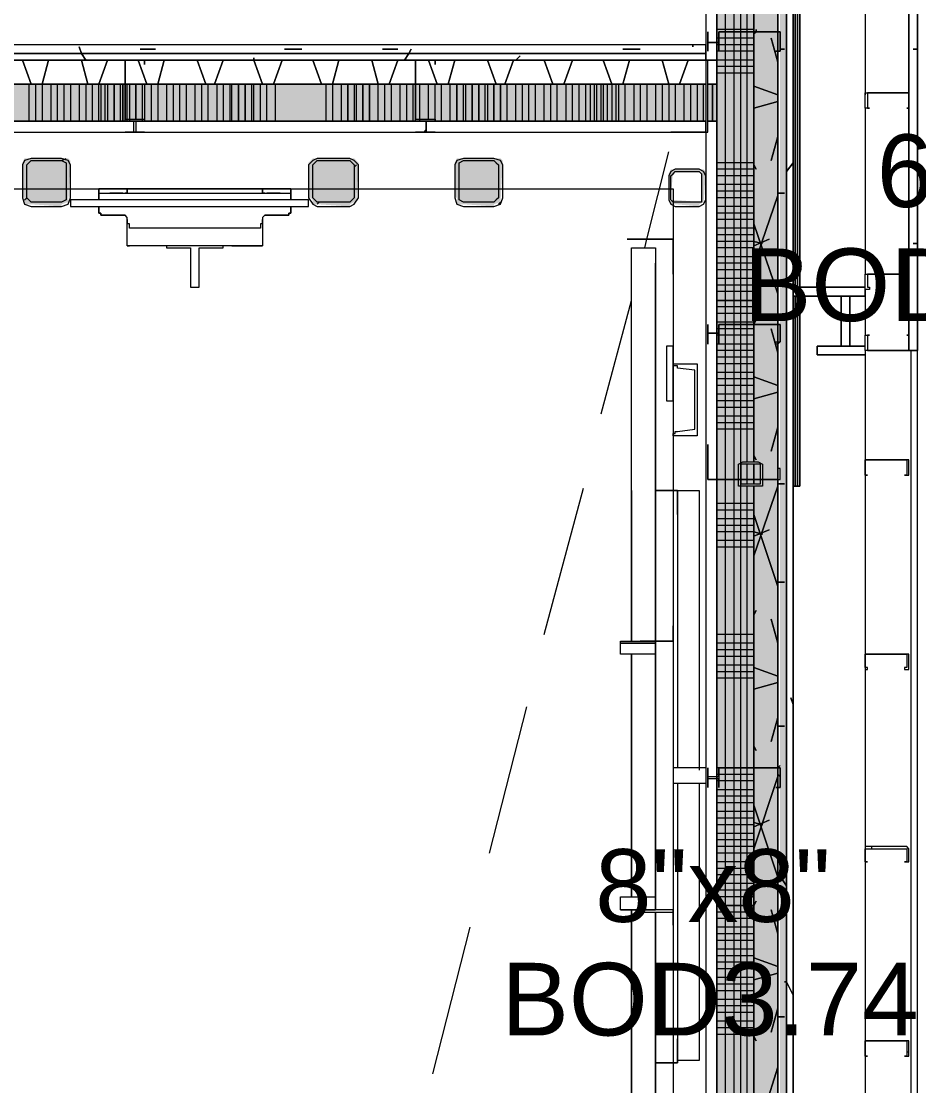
# Model space of a CAD drawing. Header units: metres. Extents: x 98 to 337, y -7 to 53.
# Drawn here: x 136.903 to 138.786, y 32.752 to 34.985 of the extents above; entities that cross this region are included whole.
import ezdxf

# ---------------------------------------------------------------- set-up
doc = ezdxf.new("R2010")
doc.units = ezdxf.units.M
doc.layers.add('PDF_Geometry', color=7, linetype='Continuous', lineweight=0, true_color=0xaaaaaa)
doc.layers.add('PDF_Solid Fills', color=7, linetype='Continuous', lineweight=0, true_color=0xffffff)
doc.layers.add('PDF_Text', color=7, linetype='Continuous', lineweight=0)
doc.styles.add('PDF Helvetica', font='')
doc.styles.get('PDF Helvetica').set_extended_font_data('Helvetica')

msp = doc.modelspace()

# ---------------------------------------------------------------- hatches: boundary and pattern name
at = {"layer": 'PDF_Solid Fills', "lineweight": 0, "transparency": 33554559}
for points in [[(138.4954, 25.4331), (138.5091, 25.4331), (138.5091, 35.5861), (138.4908, 35.5861), (138.4908, 35.5541), (138.4954, 35.5541)], [(137.0063, 34.6927), (137.0017, 34.6973), (136.9101, 34.6973), (136.9056, 34.6881), (136.9056, 34.6148), (136.9101, 34.6148), (136.9101, 34.6011), (136.9238, 34.6011), (136.988, 34.5965), (136.988, 34.6011), (137.0017, 34.6057)], [(137.5057, 34.6148), (137.5103, 34.6148), (137.5149, 34.6103), (137.5149, 34.6011), (137.524, 34.6011), (137.5928, 34.5965), (137.5928, 34.6011), (137.6019, 34.6057), (137.6065, 34.6103), (137.6111, 34.6881), (137.6019, 34.6973), (137.5149, 34.6973), (137.5103, 34.6927), (137.5057, 34.6881)], [(137.9135, 34.6927), (137.9089, 34.6973), (137.8173, 34.6973), (137.8127, 34.6881), (137.8127, 34.6148), (137.8173, 34.6148), (137.8173, 34.6011), (137.831, 34.6011), (137.8951, 34.5965), (137.8951, 34.6011), (137.9089, 34.6057)], [(138.3396, 34.6698), (138.335, 34.6743), (138.2663, 34.6743), (138.2617, 34.6652), (138.2617, 34.6103), (138.2663, 34.6148), (138.2709, 34.6698), (138.3305, 34.6698), (138.3305, 34.6057), (138.2709, 34.6103), (138.2663, 34.6103), (138.2663, 34.6011), (138.2755, 34.6011), (138.3259, 34.5965), (138.3259, 34.6011), (138.335, 34.6057)]]:
    msp.add_hatch(color=256, dxfattribs=at).paths.add_polyline_path(points)
h = msp.add_hatch(color=256, dxfattribs=at)
h.paths.add_polyline_path([(138.4495, 32.718), (138.4404, 32.7134), (138.4404, 32.6722), (138.4495, 32.6722), (138.4404, 32.6676), (138.4404, 31.5222), (138.4908, 31.5222), (138.4908, 35.5724), (138.4404, 35.5724), (138.4404, 34.0605), (138.4495, 34.0605), (138.4404, 34.0559), (138.4404, 34.0147), (138.4495, 34.0147), (138.4404, 34.0101), (138.4404, 32.718)])
h.paths.add_polyline_path([(138.4495, 27.055), (138.4404, 27.0504), (138.4404, 25.4835), (138.4908, 25.4835), (138.4908, 27.0962), (138.4404, 27.0962), (138.4404, 27.055)])
h.paths.add_polyline_path([(138.4495, 29.8774), (138.4404, 29.8728), (138.4404, 28.4433), (138.4495, 28.4433), (138.4404, 28.4387), (138.4404, 28.3975), (138.4495, 28.3975), (138.4404, 28.3929), (138.4404, 27.1008), (138.4908, 27.1008), (138.4908, 31.5176), (138.4404, 31.5176), (138.4404, 31.261), (138.4495, 31.261), (138.4404, 31.2565), (138.4404, 31.2152), (138.4495, 31.2152), (138.4404, 31.2107), (138.4404, 29.9232), (138.4495, 29.9232), (138.4404, 29.9186), (138.4404, 29.8774)])
h = msp.add_hatch(color=256, dxfattribs=at)
h.paths.add_polyline_path([(138.4495, 32.718), (138.4404, 32.7134), (138.4404, 32.6722), (138.4495, 32.6722), (138.4404, 32.6676), (138.4404, 31.5222), (138.4908, 31.5222), (138.4908, 35.5724), (138.4404, 35.5724), (138.4404, 34.0605), (138.4495, 34.0605), (138.4404, 34.0559), (138.4404, 34.0147), (138.4495, 34.0147), (138.4404, 34.0101), (138.4404, 32.718)])
h.paths.add_polyline_path([(138.4495, 27.055), (138.4404, 27.0504), (138.4404, 25.4835), (138.4908, 25.4835), (138.4908, 27.0962), (138.4404, 27.0962), (138.4404, 27.055)])
h.paths.add_polyline_path([(138.4495, 29.8774), (138.4404, 29.8728), (138.4404, 28.4433), (138.4495, 28.4433), (138.4404, 28.4387), (138.4404, 28.3975), (138.4495, 28.3975), (138.4404, 28.3929), (138.4404, 27.1008), (138.4908, 27.1008), (138.4908, 31.5176), (138.4404, 31.5176), (138.4404, 31.261), (138.4495, 31.261), (138.4404, 31.2565), (138.4404, 31.2152), (138.4495, 31.2152), (138.4404, 31.2107), (138.4404, 29.9232), (138.4495, 29.9232), (138.4404, 29.9186), (138.4404, 29.8774)])
h = msp.add_hatch(color=256, dxfattribs=at)
h.paths.add_polyline_path([(138.4175, 29.9232), (138.4404, 29.9232), (138.4404, 31.2107), (138.4175, 31.2152), (138.4404, 31.2152), (138.4404, 31.2565), (138.4175, 31.261), (138.4404, 31.261), (138.4404, 32.6676), (138.4175, 32.6722), (138.4404, 32.6722), (138.4404, 32.7134), (138.4175, 32.718), (138.4404, 32.718), (138.4404, 34.0101), (138.4175, 34.0147), (138.4404, 34.0147), (138.4404, 34.0559), (138.4175, 34.0605), (138.4404, 34.0605), (138.4404, 35.522), (138.3625, 35.522), (138.3625, 27.1008), (138.4404, 27.1008), (138.4404, 28.3929), (138.4175, 28.3975), (138.4404, 28.3975), (138.4404, 28.4387), (138.4175, 28.4433), (138.4404, 28.4433), (138.4404, 29.8728), (138.4175, 29.8774), (138.4404, 29.8774), (138.4404, 29.9186)])
h.paths.add_polyline_path([(138.4404, 27.0962), (138.3625, 27.0962), (138.3625, 25.5569), (138.4404, 25.5569), (138.4404, 27.0504), (138.4175, 27.055), (138.4404, 27.055)])
h = msp.add_hatch(color=256, dxfattribs=at)
h.paths.add_polyline_path([(138.4175, 29.9232), (138.4404, 29.9232), (138.4404, 31.2107), (138.4175, 31.2152), (138.4404, 31.2152), (138.4404, 31.2565), (138.4175, 31.261), (138.4404, 31.261), (138.4404, 32.6676), (138.4175, 32.6722), (138.4404, 32.6722), (138.4404, 32.7134), (138.4175, 32.718), (138.4404, 32.718), (138.4404, 34.0101), (138.4175, 34.0147), (138.4404, 34.0147), (138.4404, 34.0559), (138.4175, 34.0605), (138.4404, 34.0605), (138.4404, 35.522), (138.3625, 35.522), (138.3625, 27.1008), (138.4404, 27.1008), (138.4404, 28.3929), (138.4175, 28.3975), (138.4404, 28.3975), (138.4404, 28.4387), (138.4175, 28.4433), (138.4404, 28.4433), (138.4404, 29.8728), (138.4175, 29.8774), (138.4404, 29.8774), (138.4404, 29.9186)])
h.paths.add_polyline_path([(138.4404, 27.0962), (138.3625, 27.0962), (138.3625, 25.5569), (138.4404, 25.5569), (138.4404, 27.0504), (138.4175, 27.055), (138.4404, 27.055)])
h = msp.add_hatch(color=256, dxfattribs=at)
h.paths.add_polyline_path([(138.3396, 34.7752), (138.3396, 34.8531), (135.9708, 34.8531), (135.9708, 34.7752)])
h.paths.add_polyline_path([(138.3441, 34.7752), (138.3625, 34.7752), (138.3625, 34.8531), (138.3441, 34.8531)])
h = msp.add_hatch(color=256, dxfattribs=at)
h.paths.add_polyline_path([(138.3396, 34.7752), (138.3396, 34.8531), (135.9708, 34.8531), (135.9708, 34.7752)])
h.paths.add_polyline_path([(138.3441, 34.7752), (138.3625, 34.7752), (138.3625, 34.8531), (138.3441, 34.8531)])

# ---------------------------------------------------------------- linework, layer by layer
at = {"layer": 'PDF_Geometry', "lineweight": 0}
for points in [[(138.7657, 35.7099), (138.7841, 35.7099), (138.7841, 34.2941), (138.7703, 34.2941), (138.7657, 34.2941), (138.7657, 35.7099), (138.6741, 35.7099), (138.7841, 35.7099), (138.7841, 35.7007), (138.1838, 35.7007), (138.1838, 35.6869), (138.1838, 35.5953)], [(138.7703, 26.8397), (138.7703, 34.2941), (138.7657, 34.2941), (138.7657, 35.5953), (138.6787, 35.5953), (138.7657, 35.5953), (138.7841, 35.5953), (138.7841, 35.6869), (138.7657, 35.6869), (138.477, 35.6869), (138.193, 35.6869), (138.1746, 35.6869), (138.1746, 35.5953), (138.6741, 35.5953)], [(133.1577, 25.4148), (133.1577, 25.5247), (133.9687, 25.5247), (133.9687, 25.4148), (138.5092, 25.4148), (138.5092, 25.4331), (138.5092, 25.5843), (138.5092, 35.5861), (138.4908, 35.5861), (138.3396, 35.5861), (135.3065, 35.5861), (138.4908, 35.5861), (138.4908, 35.5724), (138.3441, 35.5724), (138.4404, 35.5724), (138.4404, 35.5541), (138.4404, 35.522), (138.3441, 35.522), (138.3625, 35.522), (138.3625, 35.4441), (138.3441, 35.4441), (138.3625, 35.4441), (138.3625, 34.9035), (138.3625, 34.8531)], [(138.5228, 25.5843), (138.5228, 35.6045), (138.3396, 35.6045), (135.3065, 35.6045), (135.3065, 35.5541), (135.3065, 35.4212), (135.334, 35.4212), (138.3396, 35.4212), (138.3396, 34.9356), (135.8884, 34.9356), (135.8884, 34.9172), (135.8884, 34.7523), (135.8884, 26.1433)], [(138.5228, 25.5843), (138.5228, 35.6045), (138.5092, 35.6045), (138.3396, 35.6045), (138.5092, 35.6045)], [(138.3441, 35.5724), (138.4404, 35.5724), (138.4908, 35.5724), (138.4908, 35.5541), (138.4908, 34.963), (138.4908, 34.3491), (138.4908, 34.0238), (138.4908, 33.419), (138.4908, 32.7043), (138.4908, 32.1316), (138.4908, 31.5222), (138.4908, 32.1316), (138.4908, 32.7043), (138.4908, 33.419), (138.4908, 34.0238), (138.4908, 34.3491), (138.4908, 34.963), (138.4908, 35.5541), (138.4908, 35.5861), (138.5092, 35.5861), (138.5092, 25.4331)], [(138.5228, 35.6045), (138.5228, 25.401), (138.5228, 35.6045)], [(138.5228, 34.427), (138.5228, 35.5953), (138.5228, 34.427), (138.6741, 34.427), (138.5228, 34.427), (138.5228, 34.4086), (138.6236, 34.4086), (138.6236, 34.3032), (138.5732, 34.3032), (138.5732, 34.285), (138.6741, 34.285), (138.5732, 34.285), (138.5732, 34.3032), (138.6236, 34.3032), (138.6236, 34.4086), (138.642, 34.4086), (138.642, 34.3032), (138.6741, 34.3032), (138.5732, 34.3032), (138.6236, 34.3032), (138.642, 34.3032), (138.642, 34.4086), (138.6741, 34.4086), (138.6741, 34.4224), (138.6741, 34.3262)], [(138.6741, 28.3791), (138.6741, 27.9759), (138.6741, 27.5682), (138.6741, 27.165), (138.6741, 26.8397), (138.7841, 26.8397), (138.7841, 34.2941), (138.7841, 35.5953), (138.7657, 35.5953), (138.6787, 35.5953)], [(138.7841, 34.2941), (138.7841, 35.5953), (138.7841, 34.2941)], [(138.4908, 31.5222), (138.4908, 32.1316), (138.4908, 32.7043), (138.4908, 33.419), (138.4908, 34.0238), (138.4908, 34.3491), (138.4908, 34.963), (138.4908, 35.5541), (138.4908, 35.5724), (138.4404, 35.5724), (138.4404, 35.5541), (138.4404, 34.0605), (138.4404, 35.522), (138.3625, 35.522), (138.3441, 35.522)], [(138.4404, 34.0605), (138.4404, 35.522), (138.3625, 35.522), (138.3625, 34.0238), (138.3625, 32.7043), (138.3625, 31.2243), (138.3625, 29.9094), (138.3625, 28.3975), (138.3625, 27.1008)], [(138.3808, 31.5222), (138.3808, 32.1316), (138.3808, 32.7043), (138.3808, 33.419), (138.3808, 34.0238), (138.3808, 34.3491), (138.3808, 34.963), (138.3808, 35.522)], [(138.3992, 31.5222), (138.3992, 32.1316), (138.3992, 32.7043), (138.3992, 33.419), (138.3992, 34.0238), (138.3992, 34.3491), (138.3992, 34.963), (138.3992, 35.522)], [(138.4129, 31.5222), (138.4129, 32.1316), (138.4129, 33.419), (138.4129, 34.3491), (138.4129, 34.963), (138.4129, 35.522)], [(138.4267, 34.0605), (138.4267, 35.522)], [(138.3396, 35.4441), (138.3396, 35.4212), (138.3396, 34.9035), (138.3625, 34.9035), (138.3625, 35.4441), (138.3441, 35.4441)], [(138.6741, 35.1784), (138.6741, 34.8302)], [(138.6741, 35.1784), (138.6741, 34.8302)], [(138.4404, 34.9676), (138.3625, 34.9676)], [(138.3854, 34.963), (138.39, 34.963)], [(138.4404, 34.9492), (138.3625, 34.9492)], [(138.3625, 25.9921), (138.3396, 25.9921), (138.3396, 25.9783), (138.3396, 25.96), (138.3396, 25.9783), (135.9067, 25.9783), (135.9067, 25.9921), (135.9067, 26.1433), (135.9067, 34.7523), (135.9067, 34.9035), (135.9067, 34.9172), (138.3396, 34.9172), (138.3396, 34.9356)], [(138.3396, 25.9783), (138.3396, 25.9921), (135.9205, 25.9921), (135.9205, 26.0425), (135.9205, 26.1433), (135.9205, 34.7523), (135.9205, 34.8531), (135.9205, 34.9035), (138.3396, 34.9035), (138.3396, 34.9172)], [(138.4404, 34.9356), (138.3671, 34.9356), (138.3625, 34.9356)], [(138.4404, 34.9218), (138.3625, 34.9218)], [(138.3396, 34.9035), (138.3625, 34.9035), (138.3625, 34.8531), (138.3441, 34.8531), (138.3625, 34.8531), (138.3625, 34.9035), (135.9205, 34.9035), (135.9205, 34.8531), (136.5115, 34.8531), (137.1209, 34.8531), (137.7303, 34.8531), (138.3396, 34.8531), (137.7303, 34.8531), (137.1209, 34.8531), (136.5115, 34.8531), (135.9708, 34.8531), (135.9708, 34.7752), (135.9708, 34.7523), (135.9708, 34.1154)], [(138.3259, 34.9035), (138.3305, 34.9035)], [(138.4404, 34.9035), (138.3625, 34.9035)], [(138.4404, 34.8898), (138.3625, 34.8898)], [(138.4404, 34.876), (138.3625, 34.876)], [(138.3396, 34.8531), (137.7303, 34.8531), (137.1209, 34.8531), (136.5115, 34.8531), (135.9708, 34.8531), (135.9708, 34.7752), (138.3396, 34.7752)], [(136.9192, 34.8531), (136.9192, 34.7752)], [(136.933, 34.8531), (136.933, 34.7752)], [(136.9468, 34.8531), (136.9468, 34.7752)], [(136.9651, 34.8531), (136.9651, 34.7752)], [(136.9788, 34.8531), (136.9788, 34.7752)], [(136.9926, 34.8531), (136.9926, 34.7752)], [(137.0063, 34.8531), (137.0063, 34.7752)], [(137.0247, 34.8531), (137.0247, 34.7752)], [(137.0384, 34.8531), (137.0384, 34.7752)], [(137.0521, 34.8531), (137.0521, 34.7752)], [(137.0659, 34.7752), (137.0659, 34.8531)], [(137.0704, 34.8531), (137.0704, 34.7752)], [(137.0796, 34.7752), (137.0796, 34.8531)], [(137.0842, 34.8531), (137.0842, 34.7752)], [(137.1117, 34.7752), (137.1117, 34.8531)], [(137.1255, 34.7752), (137.1255, 34.8531)], [(137.1301, 34.8531), (137.1301, 34.7752)], [(137.1575, 34.7752), (137.1575, 34.8531)], [(137.1621, 34.8531), (137.1621, 34.7752)], [(137.1759, 34.8531), (137.1759, 34.7752)], [(137.1896, 34.8531), (137.1896, 34.7752)], [(137.2079, 34.8531), (137.2079, 34.7752)], [(137.2217, 34.8531), (137.2217, 34.7752)], [(137.2354, 34.8531), (137.2354, 34.7752)], [(137.2491, 34.8531), (137.2491, 34.7752)], [(137.2675, 34.8531), (137.2675, 34.7752)], [(137.2812, 34.8531), (137.2812, 34.7752)], [(137.295, 34.8531), (137.295, 34.7752)], [(137.3133, 34.8531), (137.3133, 34.7752)], [(137.327, 34.8531), (137.327, 34.7752)], [(137.3408, 34.8531), (137.3408, 34.7752)], [(137.3453, 34.7752), (137.3453, 34.8531)], [(137.3866, 34.8531), (137.3866, 34.7752)], [(137.3912, 34.7752), (137.3912, 34.8531)], [(137.405, 34.7752), (137.405, 34.8531)], [(137.4187, 34.7752), (137.4187, 34.8531)], [(137.437, 34.7752), (137.437, 34.8531)], [(137.5424, 34.8531), (137.5424, 34.7752)], [(137.5561, 34.8531), (137.5561, 34.7752)], [(137.5745, 34.8531), (137.5745, 34.7752)], [(137.6019, 34.8531), (137.6019, 34.7752)], [(137.6065, 34.7752), (137.6065, 34.8531)], [(137.6523, 34.7752), (137.6523, 34.8531)], [(137.6661, 34.7752), (137.6661, 34.8531)], [(137.6799, 34.7752), (137.6799, 34.8531)], [(137.6981, 34.7752), (137.6981, 34.8531)], [(137.7119, 34.7752), (137.7119, 34.8531)], [(137.7257, 34.7752), (137.7257, 34.8531)], [(137.7394, 34.7752), (137.7394, 34.8531)], [(137.7577, 34.7798), (137.7577, 34.8531)], [(137.7715, 34.7752), (137.7715, 34.8531)], [(137.7852, 34.7752), (137.7852, 34.8531)], [(137.8035, 34.7752), (137.8035, 34.8531)], [(137.831, 34.7752), (137.831, 34.8531)], [(137.8356, 34.8531), (137.8356, 34.7752)], [(137.8631, 34.7752), (137.8631, 34.8531)], [(137.8768, 34.7752), (137.8768, 34.8531)], [(137.8814, 34.8531), (137.8814, 34.7752)], [(137.9227, 34.7752), (137.9227, 34.8531)], [(137.941, 34.7752), (137.941, 34.8531)], [(137.9548, 34.7752), (137.9548, 34.8531)], [(137.9685, 34.7752), (137.9685, 34.8531)], [(137.9822, 34.7752), (137.9822, 34.8531)], [(138.0006, 34.7752), (138.0006, 34.8531)], [(138.0143, 34.7752), (138.0143, 34.8531)], [(138.028, 34.7752), (138.028, 34.8531)], [(138.0464, 34.7752), (138.0464, 34.8531)], [(138.0601, 34.7752), (138.0601, 34.8531)], [(138.0738, 34.7752), (138.0738, 34.8531)], [(138.0876, 34.7752), (138.0876, 34.8531)], [(138.0968, 34.8531), (138.0968, 34.7752)], [(138.1059, 34.7752), (138.1059, 34.8531)], [(138.1105, 34.8531), (138.1105, 34.7752)], [(138.1197, 34.7752), (138.1197, 34.8531)], [(138.1243, 34.8531), (138.1243, 34.7752)], [(138.1334, 34.7752), (138.1334, 34.8531)], [(138.1426, 34.8531), (138.1426, 34.7752)], [(138.1518, 34.7752), (138.1518, 34.8531)], [(138.1563, 34.8531), (138.1563, 34.7752)], [(138.17, 34.8531), (138.17, 34.7752)], [(138.1884, 34.8531), (138.1884, 34.7752)], [(138.2021, 34.8531), (138.2021, 34.7752)], [(138.2159, 34.8531), (138.2159, 34.7752)], [(138.2343, 34.8531), (138.2343, 34.7752)], [(138.2479, 34.8531), (138.2479, 34.7752)], [(138.2617, 34.8531), (138.2617, 34.7752)], [(138.2755, 34.8531), (138.2755, 34.7752)], [(138.2938, 34.8531), (138.2938, 34.7752)], [(138.3075, 34.8531), (138.3075, 34.7752)], [(138.3213, 34.8531), (138.3213, 34.7752)], [(138.335, 34.7752), (138.335, 34.8531)], [(138.3396, 34.8531), (138.3396, 34.7752)], [(138.3441, 34.7752), (138.3625, 34.7752), (138.3625, 34.8531), (138.3441, 34.8531)], [(137.1209, 34.821), (137.1209, 34.8256)], [(138.6741, 34.8027), (138.6741, 34.4545)], [(138.6741, 34.8027), (138.6741, 34.4545)], [(136.0717, 26.2211), (136.0717, 34.7523), (136.0487, 34.7523), (136.0487, 34.0971), (136.0487, 34.7523), (136.0487, 34.7752), (138.3396, 34.7752), (138.3396, 34.7523), (138.3396, 26.1479)], [(138.3396, 34.7523), (138.3396, 34.7752), (136.0487, 34.7752), (136.0487, 34.7523), (138.2663, 34.7523)], [(136.0717, 26.2211), (136.0717, 34.7523), (138.2663, 34.7523)], [(137.1255, 34.7523), (137.1209, 34.7523), (137.1255, 34.7523)], [(138.3396, 34.7523), (138.3396, 26.1479)], [(136.988, 34.6927), (136.9972, 34.6973)], [(138.2113, 34.5095), (138.2159, 34.5278), (138.2617, 34.711)], [(137.6019, 34.6789), (137.6065, 34.6835)], [(138.4404, 34.6881), (138.3625, 34.6881)], [(138.4404, 34.6743), (138.3625, 34.6743)], [(138.4404, 34.6607), (138.3625, 34.6607)], [(137.4141, 34.5782), (137.4599, 34.5782), (137.4645, 34.5782), (137.4645, 34.5827), (137.469, 34.5827), (137.469, 34.5965), (137.5057, 34.5965), (137.5057, 34.6103), (137.469, 34.6103), (137.469, 34.6194), (137.469, 34.624), (137.469, 34.6286), (137.469, 34.6332), (137.4645, 34.6332), (137.4599, 34.6332), (137.4141, 34.6332), (137.4095, 34.6332), (137.405, 34.6332), (137.4004, 34.6332), (137.1346, 34.6332), (137.1301, 34.6332), (137.1255, 34.6332), (137.1209, 34.6332), (137.075, 34.6332), (137.0704, 34.6332), (137.0659, 34.6332), (137.0659, 34.6286), (137.0659, 34.624), (137.0659, 34.6194), (137.0659, 34.6103), (137.0063, 34.6103), (137.0063, 34.5965), (137.5057, 34.5965), (137.5057, 34.6103), (137.0063, 34.6103), (137.0063, 34.5965), (137.0659, 34.5965), (137.0659, 34.5827), (137.0704, 34.5827), (137.0704, 34.5782), (137.075, 34.5782), (137.1209, 34.5782)], [(137.0659, 34.6194), (137.0659, 34.624), (137.0659, 34.6286), (137.0659, 34.6332), (137.0659, 34.624), (137.0659, 34.6332), (137.0704, 34.6332), (137.075, 34.6332), (137.1209, 34.6332), (137.1255, 34.6332), (137.1301, 34.6332), (137.1346, 34.6332), (137.4004, 34.6332), (137.405, 34.6332), (137.4095, 34.6332), (137.4141, 34.6332), (137.4599, 34.6332), (137.4645, 34.6332), (137.469, 34.6332), (137.469, 34.624), (137.469, 34.6332), (137.469, 34.6286), (137.469, 34.624), (137.469, 34.6194)], [(137.1209, 34.6332), (137.1255, 34.6332), (137.1209, 34.6332)], [(137.1209, 34.6332), (137.1255, 34.6332), (137.1209, 34.6332)], [(137.4141, 34.6332), (137.4095, 34.6332), (137.4141, 34.6332)], [(137.4141, 34.6332), (137.4095, 34.6332), (137.4141, 34.6332)], [(138.4404, 34.6423), (138.3625, 34.6423)], [(138.4404, 34.6286), (138.3625, 34.6286)], [(136.9101, 34.6103), (136.9147, 34.6148)], [(137.0659, 34.6103), (137.0659, 34.6194), (137.0659, 34.624), (137.0704, 34.624), (137.075, 34.624), (137.1209, 34.624), (137.1255, 34.624), (137.1301, 34.624), (137.1346, 34.624), (137.4004, 34.624), (137.405, 34.624), (137.4095, 34.624), (137.4141, 34.624), (137.4599, 34.624), (137.4645, 34.624), (137.469, 34.624), (137.469, 34.6194), (137.469, 34.6103)], [(137.1163, 34.624), (137.0888, 34.624)], [(137.1209, 34.624), (137.1255, 34.624), (137.1209, 34.624)], [(137.4141, 34.624), (137.4095, 34.624), (137.4141, 34.624)], [(137.4462, 34.624), (137.4187, 34.624)], [(137.524, 34.6011), (137.5286, 34.6057)], [(137.9043, 34.6011), (137.9089, 34.6057)], [(138.4404, 34.6148), (138.3625, 34.6148)], [(137.469, 34.5965), (137.469, 34.5827), (137.4645, 34.5827), (137.4645, 34.5782), (137.4599, 34.5782), (137.4141, 34.5782), (137.4095, 34.5736), (137.4095, 34.569), (137.4095, 34.5599), (137.405, 34.5599), (137.405, 34.5553), (137.405, 34.5507), (137.4004, 34.5507), (137.1346, 34.5507), (137.1301, 34.5507), (137.1301, 34.5553), (137.1301, 34.5599), (137.1255, 34.5599), (137.1255, 34.569), (137.1255, 34.5736), (137.1209, 34.5782), (137.075, 34.5782), (137.0704, 34.5782), (137.0704, 34.5827), (137.0659, 34.5827), (137.0659, 34.5965)], [(138.4404, 34.5965), (138.3625, 34.5965)], [(138.4404, 34.5827), (138.3625, 34.5827)], [(137.1255, 34.5186), (137.1255, 34.5232), (137.1255, 34.5278), (137.1255, 34.569), (137.1255, 34.5599)], [(137.1255, 34.5141), (137.1255, 34.5186), (137.1255, 34.5232), (137.1255, 34.5278), (137.1255, 34.569)], [(137.4095, 34.5599), (137.4095, 34.569), (137.4095, 34.5278), (137.4095, 34.5232), (137.4095, 34.5186)], [(137.4095, 34.569), (137.4095, 34.5278), (137.4095, 34.5232), (137.4095, 34.5186), (137.4095, 34.5141)], [(138.4404, 34.569), (138.3625, 34.569)], [(138.4404, 34.5507), (138.3625, 34.5507)], [(138.4404, 34.5369), (138.3625, 34.5369)], [(137.3453, 34.5141), (137.4095, 34.5141), (137.1255, 34.5141), (137.1301, 34.5141)], [(138.4404, 34.5232), (138.3625, 34.5232)], [(138.1838, 34.0009), (138.1838, 33.6848), (138.1838, 34.5095), (138.2343, 34.5095), (138.2343, 33.6848), (138.2343, 33.1212), (138.2343, 33.6848), (138.2343, 34.0009), (138.2801, 34.0009), (138.2801, 33.419)], [(138.2709, 34.4682), (138.2709, 34.5049), (138.2709, 34.4682)], [(138.2709, 34.5049), (138.2709, 34.4682)], [(138.2709, 34.5049), (138.2709, 34.4682)], [(138.4404, 34.5095), (138.3625, 34.5095)], [(138.4404, 34.4911), (138.3625, 34.4911)], [(138.1838, 33.9871), (138.1838, 33.6848), (138.1838, 33.9825), (138.1838, 33.6848), (138.1838, 34.4774)], [(138.2801, 33.9505), (138.2801, 34.0009), (138.2343, 34.0009), (138.2343, 34.4774)], [(138.4404, 34.4774), (138.3625, 34.4774)], [(138.4404, 34.4637), (138.3625, 34.4637)], [(138.4404, 34.4453), (138.3625, 34.4453)], [(138.4404, 34.4316), (138.3625, 34.4316)], [(138.6741, 34.427), (138.5228, 34.427), (138.6741, 34.427)], [(138.4404, 34.4178), (138.3625, 34.4178)], [(138.6741, 34.4224), (138.6741, 34.4086), (138.642, 34.4086), (138.6236, 34.4086), (138.5228, 34.4086)], [(138.642, 34.3032), (138.642, 34.4086), (138.642, 34.3032)], [(138.6741, 34.4224), (138.6741, 34.3262)], [(138.1197, 34.1612), (138.1838, 34.3994)], [(138.4404, 34.3858), (138.3625, 34.3858)], [(138.4404, 34.372), (138.3625, 34.372)], [(138.4404, 34.3537), (138.3625, 34.3537)], [(138.4404, 34.3399), (138.3625, 34.3399)], [(138.4404, 34.3262), (138.3671, 34.3262), (138.3625, 34.3262)], [(138.2709, 34.3032), (138.2709, 34.1888), (138.2709, 34.3032), (138.2663, 34.3032), (138.2571, 34.3032), (138.2571, 34.1888), (138.2663, 34.1888), (138.2709, 34.1888)], [(138.2709, 34.2941), (138.2709, 34.2987), (138.2709, 34.2941), (138.2709, 34.262), (138.2709, 34.2574), (138.2709, 34.262)], [(138.3441, 34.3124), (138.3441, 34.3078), (138.3441, 34.3124)], [(138.4404, 34.3078), (138.3625, 34.3078)], [(138.4404, 34.2941), (138.3625, 34.2941)], [(138.6741, 34.3032), (138.642, 34.3032), (138.6741, 34.3032)], [(138.6741, 34.2941), (138.6741, 34.065), (138.6741, 33.6572), (138.6741, 33.2541)], [(138.7244, 34.2941), (138.729, 34.2941)], [(138.7841, 34.285), (138.7841, 34.2941), (138.7703, 34.2941)], [(138.4404, 34.2804), (138.3625, 34.2804)], [(138.2709, 34.2437), (138.2709, 34.2483), (138.2709, 34.2437), (138.2709, 34.2116), (138.2709, 34.207), (138.2709, 34.2116)], [(138.4404, 34.2666), (138.3625, 34.2666)], [(138.4404, 34.2483), (138.3625, 34.2483)], [(138.4404, 34.2346), (138.3625, 34.2346)], [(138.4404, 34.2208), (138.3625, 34.2208)], [(138.4404, 34.2025), (138.3625, 34.2025)], [(138.4404, 34.1888), (138.3625, 34.1888)], [(138.4404, 34.175), (138.3625, 34.175)], [(138.4404, 34.1567), (138.3625, 34.1567)], [(138.4404, 34.1429), (138.3625, 34.1429)], [(138.4404, 34.1291), (138.3625, 34.1291)], [(138.4267, 34.0147), (138.4267, 34.0559)], [(138.4404, 34.0559), (138.4404, 34.0238), (138.4404, 34.0147)], [(138.0006, 33.6985), (138.083, 34.0055)], [(138.2801, 34.0009), (138.3259, 34.0009), (138.3259, 33.4145)], [(138.4267, 32.718), (138.4267, 34.0101)], [(138.4404, 34.0101), (138.4404, 32.718)], [(138.4404, 33.9734), (138.3625, 33.9734)], [(138.4404, 33.9597), (138.3625, 33.9597)], [(138.4404, 33.9413), (138.3625, 33.9413)], [(138.4404, 33.9276), (138.3625, 33.9276)], [(138.4404, 33.9139), (138.3625, 33.9139)], [(138.4404, 33.8955), (138.3625, 33.8955)], [(138.4404, 33.8818), (138.3625, 33.8818)], [(138.4404, 33.6985), (138.3625, 33.6985)], [(138.4404, 33.6802), (138.3625, 33.6802)], [(138.4404, 33.6664), (138.3625, 33.6664)], [(138.4404, 33.6527), (138.3625, 33.6527)], [(138.4404, 33.6344), (138.3625, 33.6344)], [(138.4404, 33.6206), (138.3625, 33.6206)], [(138.4404, 33.6069), (138.3625, 33.6069)], [(137.886, 33.2403), (137.9639, 33.5473)], [(138.1838, 33.4007), (138.1838, 33.3915)], [(138.3396, 33.419), (138.2709, 33.419), (138.2709, 33.4145), (138.2709, 33.4099), (138.2709, 33.4053), (138.2709, 33.4007), (138.2709, 33.3961), (138.2709, 33.3915), (138.2709, 33.3869)], [(138.2709, 33.4145), (138.2709, 33.4099), (138.2709, 33.4053), (138.2709, 33.4007), (138.2709, 33.3961), (138.2709, 33.3915), (138.2709, 33.3869), (138.3396, 33.3869)], [(138.3441, 33.4145), (138.3441, 33.419), (138.3441, 33.4145)], [(138.4404, 33.419), (138.3625, 33.419)], [(138.4404, 33.4053), (138.3671, 33.4053), (138.3625, 33.4053)], [(138.2801, 33.3869), (138.2801, 32.8005), (138.2343, 32.8005), (138.2801, 32.8005), (138.2801, 32.8509)], [(138.3259, 33.3869), (138.3259, 32.8051), (138.2801, 32.8051)], [(138.4404, 33.3915), (138.3671, 33.3915), (138.3625, 33.3915)], [(138.4404, 33.3732), (138.3625, 33.3732)], [(138.4404, 33.3595), (138.3625, 33.3595)], [(138.4404, 33.3457), (138.3625, 33.3457)], [(138.4404, 33.3274), (138.3625, 33.3274)], [(138.4404, 33.3136), (138.3625, 33.3136)], [(138.4404, 33.2998), (138.3625, 33.2998)], [(138.4404, 33.2816), (138.3625, 33.2816)], [(138.4404, 33.2678), (138.3625, 33.2678)], [(138.4404, 33.2541), (138.3625, 33.2541)], [(138.6741, 33.2495), (138.6741, 32.8463), (138.6741, 32.4385), (138.6741, 32.0354), (138.6741, 31.6276), (138.6741, 31.2243), (138.6741, 30.8166), (138.6741, 30.4134)], [(138.6878, 33.2495), (138.6878, 33.2541)], [(138.4404, 33.2403), (138.3625, 33.2403)], [(138.4404, 33.222), (138.3625, 33.222)], [(138.4404, 33.2082), (138.3625, 33.2082)], [(138.4404, 33.1945), (138.3625, 33.1945)], [(138.4404, 33.1762), (138.3625, 33.1762)], [(138.4404, 33.1624), (138.3625, 33.1624)], [(138.4404, 33.1487), (138.3625, 33.1487)], [(138.1609, 33.1212), (138.2343, 33.1212), (138.1609, 33.1212)], [(138.1838, 32.8188), (138.1838, 33.1212), (138.1838, 32.3285)], [(138.2343, 32.3285), (138.2343, 32.8005), (138.2343, 33.1166), (138.2343, 32.2919), (138.1838, 32.2919), (138.1838, 33.1212), (138.1838, 32.8051)], [(138.4404, 33.1166), (138.3625, 33.1166)], [(138.4404, 33.1029), (138.3625, 33.1029)], [(137.7669, 32.7776), (137.8448, 33.0846)], [(138.4404, 33.0846), (138.3625, 33.0846)], [(138.4404, 33.0708), (138.3625, 33.0708)], [(138.4404, 33.057), (138.3625, 33.057)], [(138.4404, 33.0387), (138.3625, 33.0387)], [(138.4404, 33.0249), (138.3625, 33.0249)], [(138.4404, 33.0112), (138.3625, 33.0112)], [(138.4404, 32.9975), (138.3625, 32.9975)], [(138.4404, 32.9792), (138.3625, 32.9792)], [(138.4404, 32.9654), (138.3625, 32.9654)], [(138.4404, 32.9517), (138.3625, 32.9517)], [(138.4404, 32.9333), (138.3625, 32.9333)], [(138.4404, 32.9196), (138.3625, 32.9196)], [(138.4404, 32.9059), (138.3625, 32.9059)], [(138.4404, 32.8875), (138.3625, 32.8875)], [(138.4404, 32.8738), (138.3625, 32.8738)], [(138.4404, 32.8601), (138.3625, 32.8601)], [(138.7611, 32.8234), (138.7657, 32.8234)]]:
    msp.add_lwpolyline(points, dxfattribs=at)
for points in [[(138.5092, 35.6045), (138.5092, 25.4148), (138.5228, 25.4148), (138.5228, 35.6045)], [(138.5228, 34.427), (138.5228, 35.5953)], [(138.5274, 35.5953), (138.5274, 34.427)], [(138.5274, 35.5953), (138.5274, 34.427)], [(138.532, 35.5953), (138.532, 34.427)], [(138.5366, 35.5953), (138.5366, 34.427)], [(138.7841, 34.2941), (138.7841, 35.5953), (138.7657, 35.5953), (138.7657, 34.2941)], [(138.3671, 34.9401), (138.3441, 34.9401), (138.3441, 34.9447), (138.3441, 34.9584), (138.3441, 34.9218), (138.3441, 34.9264), (138.3441, 34.9218), (138.3441, 34.963), (138.3441, 34.9447), (138.3441, 34.9401), (138.3671, 34.9401), (138.3671, 34.9584), (138.3671, 34.963), (138.4908, 34.963), (138.4954, 34.963), (138.4954, 34.9584), (138.4954, 34.9218), (138.4908, 34.9218), (138.4862, 34.9218), (138.4908, 34.9218), (138.4954, 34.9218), (138.4954, 34.963), (138.4908, 34.963), (138.3671, 34.963), (138.3671, 34.9218)], [(138.4449, 34.9676), (138.4449, 34.963), (138.4404, 34.9584), (138.4449, 34.963)], [(138.477, 34.9492), (138.4908, 34.8989)], [(135.8884, 34.9172), (138.3396, 34.9172), (138.3396, 34.9356), (135.8884, 34.9356)], [(138.3396, 34.9172), (135.9067, 34.9172), (135.9067, 34.9035), (138.3396, 34.9035)], [(137.0247, 34.931), (137.0293, 34.9172), (137.0384, 34.9035), (137.0293, 34.9172)], [(137.185, 34.9264), (137.1529, 34.9264)], [(137.492, 34.9264), (137.4554, 34.9264)], [(137.6936, 34.9264), (137.6615, 34.9264)], [(137.7165, 34.9172), (137.7211, 34.9264), (137.7165, 34.9172), (137.7073, 34.9035)], [(138.2021, 34.9264), (138.1655, 34.9264)], [(138.3121, 34.9356), (138.3121, 34.931)], [(138.5046, 34.9264), (138.4954, 34.9264)], [(138.7841, 34.9264), (138.7749, 34.9264)], [(136.9056, 34.9035), (136.9238, 34.8531)], [(136.9605, 34.9035), (136.9468, 34.8531)], [(137.0293, 34.9035), (137.043, 34.8531)], [(137.0842, 34.9035), (137.0659, 34.8531)], [(137.1438, 34.7752), (137.1438, 34.7569), (137.1438, 34.7523), (137.1392, 34.7523), (137.1255, 34.7523), (137.1621, 34.7523), (137.1575, 34.7523), (137.1621, 34.7523), (137.1209, 34.7523), (137.1392, 34.7523), (137.1392, 34.7569), (137.1392, 34.7752), (137.1209, 34.7752), (137.1209, 34.7798), (137.1209, 34.9035), (137.1621, 34.9035), (137.1621, 34.8943), (137.1621, 34.9035), (137.1209, 34.9035), (137.1209, 34.7798), (137.1621, 34.7798), (137.1621, 34.7752)], [(137.1483, 34.9035), (137.1667, 34.8531)], [(137.2033, 34.9035), (137.1896, 34.8531)], [(137.2721, 34.9035), (137.2904, 34.8531)], [(137.327, 34.9035), (137.3087, 34.8531)], [(137.3912, 34.9081), (137.3912, 34.9035)], [(137.3912, 34.9035), (137.4095, 34.8531)], [(137.4508, 34.9035), (137.4324, 34.8531)], [(137.5149, 34.9035), (137.5332, 34.8531)], [(137.5699, 34.9035), (137.5561, 34.8531)], [(137.6386, 34.9035), (137.6523, 34.8531)], [(137.6936, 34.9035), (137.6753, 34.8531)], [(137.7531, 34.7752), (137.7531, 34.7569), (137.7531, 34.7523), (137.7485, 34.7523), (137.7348, 34.7523), (137.7715, 34.7523), (137.7669, 34.7523), (137.7715, 34.7523), (137.7303, 34.7523), (137.7485, 34.7523), (137.7531, 34.7569), (137.7531, 34.7752), (137.7303, 34.7752), (137.7303, 34.7798), (137.7303, 34.9035), (137.7715, 34.9035), (137.7715, 34.8943), (137.7715, 34.9035), (137.7303, 34.9035), (137.7303, 34.7798), (137.7715, 34.7798), (137.7715, 34.7752)], [(137.7577, 34.9035), (137.7761, 34.8531)], [(137.8127, 34.9035), (137.7989, 34.8531)], [(137.8814, 34.9035), (137.8997, 34.8531)], [(137.9364, 34.9035), (137.9181, 34.8531)], [(137.941, 34.9035), (137.9502, 34.9126)], [(138.0006, 34.9035), (138.0189, 34.8531)], [(138.0601, 34.9035), (138.0418, 34.8531)], [(138.1243, 34.9035), (138.1426, 34.8531)], [(138.1792, 34.9035), (138.1655, 34.8531)], [(138.2479, 34.9035), (138.2617, 34.8531)], [(138.3441, 34.9035), (138.3167, 34.9035), (138.3396, 34.9035), (138.3396, 34.7523), (138.2663, 34.7523), (138.3441, 34.7523)], [(138.3029, 34.9035), (138.2846, 34.8531)], [(137.0979, 34.8531), (137.0979, 34.7752)], [(137.1163, 34.7752), (137.1163, 34.8531)], [(137.1438, 34.8531), (137.1438, 34.7798)], [(137.3591, 34.8531), (137.3591, 34.7752)], [(137.3729, 34.8531), (137.3729, 34.7752)], [(137.5882, 34.8531), (137.5882, 34.7752)], [(137.6202, 34.8531), (137.6202, 34.7752)], [(137.634, 34.8531), (137.634, 34.7752)], [(137.8173, 34.8531), (137.8173, 34.7752)], [(137.8494, 34.8531), (137.8494, 34.7752)], [(137.8631, 34.8531), (137.8631, 34.7752)], [(137.8951, 34.8531), (137.8951, 34.7752)], [(137.9089, 34.8531), (137.9089, 34.7752)], [(138.3533, 34.8531), (138.3533, 34.7752)], [(138.4404, 34.8485), (138.4908, 34.8302)], [(138.6741, 34.8302), (138.6741, 34.8348), (138.6787, 34.8348), (138.7657, 34.8348), (138.7657, 34.8302), (138.7657, 34.8027), (138.7611, 34.8027), (138.7657, 34.8027), (138.7657, 34.8302), (138.7657, 34.8348), (138.6787, 34.8348), (138.6787, 34.8302), (138.6787, 34.8027), (138.6832, 34.8027), (138.6741, 34.8027)], [(138.4908, 34.8164), (138.4404, 34.8027)], [(138.3441, 34.7752), (138.3625, 34.7752), (138.3625, 34.0238), (138.3625, 32.7043), (138.3625, 31.2243), (138.3625, 29.9094), (138.3625, 28.3975), (138.3625, 27.1008), (138.3625, 28.3975), (138.3625, 29.9094), (138.3625, 31.2243), (138.3625, 32.7043), (138.3625, 34.0238), (138.3625, 34.7752)], [(138.4908, 34.7431), (138.477, 34.6927)], [(136.9056, 34.6148), (136.9101, 34.6011), (136.9238, 34.5965), (136.988, 34.5965), (137.0017, 34.6011), (137.0063, 34.6148), (137.0063, 34.6835), (137.0017, 34.6927), (136.988, 34.6973), (136.9238, 34.6973), (136.9101, 34.6927), (136.9056, 34.6835)], [(136.988, 34.6057), (136.9238, 34.6057), (136.9192, 34.6103), (136.9147, 34.6148), (136.9147, 34.6835), (136.9192, 34.6881), (136.9238, 34.6927), (136.988, 34.6927), (136.9972, 34.6881), (136.9972, 34.6835), (136.9972, 34.6148), (136.9972, 34.6103)], [(137.5057, 34.6148), (137.5149, 34.6011), (137.524, 34.5965), (137.5928, 34.5965), (137.6019, 34.6011), (137.6111, 34.6148), (137.6111, 34.6835), (137.6019, 34.6927), (137.5928, 34.6973), (137.524, 34.6973), (137.5149, 34.6927), (137.5057, 34.6835)], [(137.5928, 34.6057), (137.524, 34.6057), (137.5194, 34.6103), (137.5149, 34.6148), (137.5149, 34.6835), (137.5194, 34.6881), (137.524, 34.6927), (137.5928, 34.6927), (137.5974, 34.6881), (137.6019, 34.6835), (137.6019, 34.6148), (137.5974, 34.6103)], [(137.8127, 34.6148), (137.8173, 34.6011), (137.831, 34.5965), (137.8951, 34.5965), (137.9089, 34.6011), (137.9135, 34.6148), (137.9135, 34.6835), (137.9089, 34.6927), (137.8951, 34.6973), (137.831, 34.6973), (137.8173, 34.6927), (137.8127, 34.6835)], [(137.8951, 34.6057), (137.831, 34.6057), (137.8219, 34.6103), (137.8219, 34.6148), (137.8219, 34.6835), (137.8219, 34.6881), (137.831, 34.6927), (137.8951, 34.6927), (137.8997, 34.6881), (137.9043, 34.6835), (137.9043, 34.6148), (137.8997, 34.6103)], [(138.3396, 34.6607), (138.335, 34.6698), (138.3259, 34.6743), (138.2755, 34.6743), (138.2663, 34.6698), (138.2617, 34.6607), (138.2617, 34.6103), (138.2663, 34.6011), (138.2755, 34.5965), (138.3259, 34.5965), (138.335, 34.6011), (138.3396, 34.6103)], [(138.2755, 34.6698), (138.3259, 34.6698), (138.3305, 34.6652), (138.3305, 34.6607), (138.3305, 34.6103), (138.3305, 34.6057), (138.3259, 34.6057), (138.2755, 34.6057), (138.2709, 34.6057), (138.2663, 34.6103), (138.2663, 34.6607), (138.2709, 34.6652)], [(138.4404, 34.6835), (138.4449, 34.6743)], [(138.5092, 34.6698), (138.5228, 34.6881)], [(138.2709, 34.6332), (138.2709, 31.9345), (136.0808, 31.9345), (136.0808, 34.6332), (138.2709, 34.6332), (138.2709, 31.9345), (136.0808, 31.9345), (136.0808, 34.6332)], [(137.1163, 34.6332), (137.0888, 34.6332)], [(137.1255, 34.624), (137.1255, 34.6332)], [(137.4095, 34.6332), (137.4095, 34.624)], [(137.4462, 34.6332), (137.4187, 34.6332)], [(138.4908, 34.6194), (138.4404, 34.4728)], [(138.5046, 34.624), (138.4908, 34.624)], [(138.4404, 34.5599), (138.4908, 34.4132)], [(138.4908, 34.5507), (138.4908, 34.5461)], [(137.2583, 34.427), (137.2767, 34.427), (137.2767, 34.5095), (137.327, 34.5095), (137.327, 34.5141), (137.2079, 34.5141), (137.2079, 34.5095), (137.2583, 34.5095)], [(138.1746, 34.5278), (138.2709, 34.5278), (138.2709, 34.4545), (138.2709, 34.5278)], [(138.4725, 34.5278), (138.4404, 34.5141)], [(138.4404, 34.5232), (138.4587, 34.5186)], [(138.7841, 34.5186), (138.7749, 34.5186)], [(138.7841, 34.5095), (138.7841, 34.5141)], [(138.2709, 34.5049), (138.2709, 34.4682)], [(138.2709, 34.4682), (138.2709, 34.5049)], [(138.6741, 34.4545), (138.6787, 34.4545), (138.7657, 34.4545), (138.7657, 34.4224), (138.7611, 34.4224), (138.7611, 34.427), (138.7657, 34.427), (138.7657, 34.4545), (138.6787, 34.4545), (138.6787, 34.427), (138.6832, 34.427), (138.6832, 34.4224), (138.6741, 34.4224)], [(138.5228, 34.0101), (138.5228, 34.4086), (138.5228, 34.0101), (138.5228, 34.4086), (138.5228, 34.0101), (138.5274, 34.0101), (138.532, 34.0101), (138.5366, 34.0101), (138.5366, 34.4086), (138.5366, 34.0101), (138.532, 34.0101), (138.5274, 34.0101)], [(138.5274, 34.4086), (138.5274, 34.0101), (138.532, 34.0101), (138.532, 34.4086), (138.532, 34.0101), (138.5274, 34.0101), (138.5274, 34.4086), (138.5274, 34.0101)], [(138.3625, 34.3994), (138.4404, 34.3994)], [(138.4449, 34.3583), (138.4404, 34.3491)], [(138.3671, 34.3308), (138.3441, 34.3308), (138.3441, 34.3491), (138.3441, 34.3124), (138.3441, 34.317), (138.3441, 34.3124), (138.3441, 34.3491), (138.3441, 34.3308), (138.3671, 34.3308), (138.3671, 34.3491), (138.4908, 34.3491), (138.4954, 34.3491), (138.4954, 34.3124), (138.4908, 34.3078), (138.4862, 34.3078), (138.4862, 34.3124), (138.4908, 34.3124), (138.4954, 34.3124), (138.4954, 34.3491), (138.4908, 34.3491), (138.3671, 34.3491), (138.3671, 34.3078)], [(138.477, 34.3399), (138.4908, 34.2896)], [(138.7657, 34.2987), (138.7657, 34.2941), (138.6787, 34.2941), (138.6741, 34.2941), (138.6741, 34.2987), (138.6741, 34.3262), (138.6832, 34.3262), (138.6787, 34.3262), (138.6787, 34.2987), (138.6787, 34.2941), (138.7657, 34.2941), (138.7657, 34.2987), (138.7657, 34.3262)], [(138.7611, 34.3262), (138.7657, 34.3262)], [(138.2709, 34.1154), (138.2709, 34.12), (138.2755, 34.12), (138.2755, 34.1245), (138.2801, 34.1245), (138.3167, 34.1291), (138.3167, 34.2529), (138.2801, 34.2574), (138.2801, 34.262), (138.2755, 34.262), (138.2709, 34.262), (138.2709, 34.2666), (138.3213, 34.2666), (138.3213, 34.1154)], [(138.4404, 34.2392), (138.4908, 34.2208)], [(138.4908, 34.207), (138.4404, 34.1933)], [(138.4908, 34.1337), (138.477, 34.0834)], [(138.4954, 34.0238), (138.4954, 34.0467), (138.4908, 34.0467), (138.4908, 34.0238), (138.3441, 34.0238), (138.3441, 34.0971), (138.3441, 34.0238)], [(138.4404, 34.0742), (138.4449, 34.065)], [(138.4587, 34.0147), (138.4587, 34.0101), (138.4495, 34.0101), (138.4175, 34.0101), (138.4083, 34.0101), (138.4083, 34.0147), (138.4083, 34.0513), (138.4083, 34.0559), (138.4175, 34.0605), (138.4495, 34.0605), (138.4587, 34.0559), (138.4587, 34.0513)], [(138.4495, 34.0559), (138.4175, 34.0559), (138.4129, 34.0559), (138.4129, 34.0513), (138.4129, 34.0147), (138.4175, 34.0147), (138.4495, 34.0147), (138.4541, 34.0147), (138.4541, 34.0513), (138.4541, 34.0559)], [(138.4404, 34.0559), (138.4404, 34.0238), (138.4404, 34.0147), (138.4404, 34.0238)], [(138.7657, 34.0329), (138.7657, 34.0605), (138.7657, 34.065), (138.7611, 34.065), (138.6741, 34.065), (138.6741, 34.0605), (138.6741, 34.0329), (138.6787, 34.0329), (138.6741, 34.0329), (138.6741, 34.0605), (138.6741, 34.065), (138.7611, 34.065), (138.7611, 34.0605), (138.7611, 34.0329), (138.7565, 34.0329)], [(138.4908, 34.0101), (138.4404, 33.8634)], [(138.4404, 34.0101), (138.4404, 32.718)], [(138.5046, 34.0147), (138.4908, 34.0147)], [(138.4404, 33.9505), (138.4908, 33.7993)], [(138.4908, 33.9413), (138.4908, 33.9367)], [(138.4725, 33.9184), (138.4404, 33.9047)], [(138.4404, 33.9139), (138.4587, 33.9093)], [(138.5046, 33.8085), (138.4908, 33.8085)], [(138.4449, 33.7489), (138.4404, 33.7397)], [(138.2021, 33.6848), (138.2709, 33.6848), (138.2709, 33.7168), (138.2709, 33.6848)], [(138.477, 33.7306), (138.4908, 33.6802)], [(138.2343, 33.6572), (138.1609, 33.6572), (138.1609, 33.6802), (138.1609, 33.6848), (138.2343, 33.6848), (138.2343, 33.6802)], [(138.2343, 33.6802), (138.1609, 33.6802)], [(138.1838, 33.6572), (138.1838, 33.4053), (138.1838, 33.6572), (138.1838, 33.4007), (138.1838, 33.1487), (138.1838, 33.4007), (138.1838, 33.1487)], [(138.1838, 33.6572), (138.1838, 33.1487)], [(138.7657, 33.6252), (138.7657, 33.6572), (138.7611, 33.6572), (138.6741, 33.6572), (138.6741, 33.6252), (138.6787, 33.6252), (138.6787, 33.6298), (138.6741, 33.6298), (138.6741, 33.6572), (138.7611, 33.6572), (138.7611, 33.6298), (138.7565, 33.6298), (138.7565, 33.6252)], [(138.4404, 33.6298), (138.4908, 33.6114)], [(138.4908, 33.5977), (138.4404, 33.5839)], [(138.5183, 33.5656), (138.5228, 33.5519)], [(138.4908, 33.5244), (138.477, 33.474)], [(138.5046, 33.5061), (138.4908, 33.5061)], [(138.4404, 33.4648), (138.4449, 33.4557)], [(138.4908, 33.419), (138.4954, 33.4236)], [(138.3671, 33.3961), (138.3441, 33.3961), (138.3441, 33.4007), (138.3441, 33.4145), (138.3441, 33.3778), (138.3441, 33.3823), (138.3441, 33.3778), (138.3441, 33.419), (138.3441, 33.4007), (138.3671, 33.4007), (138.3671, 33.419), (138.4908, 33.419), (138.4954, 33.419), (138.4954, 33.3778), (138.4908, 33.3778), (138.4862, 33.3778), (138.4908, 33.3778), (138.4954, 33.3778), (138.4954, 33.419), (138.4908, 33.419), (138.3671, 33.419), (138.3671, 33.3778)], [(138.4908, 33.4007), (138.4404, 33.2495)], [(138.4908, 33.4053), (138.4954, 33.4007), (138.4954, 33.3961), (138.4954, 33.4007)], [(138.4404, 33.3411), (138.4908, 33.1899)], [(138.4908, 33.332), (138.4908, 33.3274)], [(138.4725, 33.309), (138.4404, 33.2953)], [(138.4404, 33.3044), (138.4587, 33.2998)], [(138.7657, 33.222), (138.7657, 33.2495), (138.7611, 33.2541), (138.6741, 33.2541), (138.6741, 33.2495), (138.6741, 33.222), (138.6787, 33.222), (138.6741, 33.222), (138.6741, 33.2495), (138.7611, 33.2495), (138.7611, 33.222), (138.7565, 33.222)], [(138.4908, 33.1991), (138.5092, 33.1716)], [(138.1609, 33.1487), (138.2343, 33.1487), (138.2343, 33.1212), (138.1609, 33.1212)], [(138.3625, 33.1304), (138.4404, 33.1304)], [(138.4449, 33.1396), (138.4404, 33.1304)], [(138.1838, 33.1212), (138.1838, 32.8188)], [(138.2021, 33.1212), (138.2021, 33.1166), (138.2709, 33.1166), (138.2709, 33.0892), (138.2709, 33.1212)], [(138.477, 33.1212), (138.4908, 33.0708)], [(138.4404, 33.0204), (138.4908, 33.0021)], [(138.4908, 32.9883), (138.4404, 32.9746)], [(138.5092, 32.97), (138.5228, 32.9425), (138.5092, 32.97), (138.5046, 32.97)], [(138.4908, 32.915), (138.477, 32.8647)], [(138.5046, 32.8967), (138.4908, 32.8967)], [(138.4404, 32.8555), (138.4449, 32.8463)], [(138.7657, 32.8143), (138.7657, 32.8463), (138.7611, 32.8463), (138.6741, 32.8463), (138.6741, 32.8143), (138.6787, 32.8143), (138.6741, 32.8143), (138.6741, 32.8463), (138.7611, 32.8463), (138.7611, 32.8143), (138.7565, 32.8143)], [(138.4908, 32.7913), (138.4633, 32.7043), (138.4587, 32.6951), (138.4725, 32.6997), (138.4587, 32.6951), (138.4633, 32.7043)]]:
    msp.add_lwpolyline(points, close=True, dxfattribs=at)

# ---------------------------------------------------------------- texts
at = {"layer": 'PDF_Text', "lineweight": 0, "char_height": 0.15242, "attachment_point": 4, "style": 'PDF Helvetica'}
for s, insert in [('6"ø', (138.6983, 34.6693)), ('BOD3.77', (138.4189, 34.4311)), ('8"x8"', (138.1073, 33.1711)), ('BOD3.74', (137.9103, 32.9328))]:
    msp.add_mtext(s, dxfattribs=dict(at, insert=insert))

doc.saveas('drawing.dxf')
